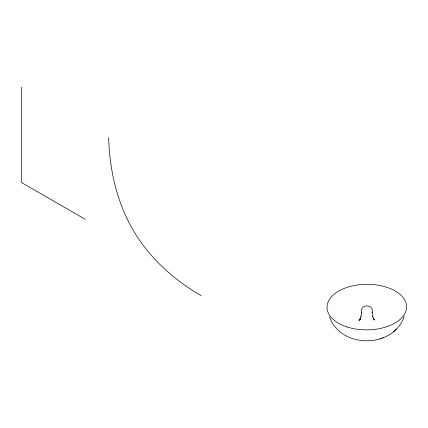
<?xml version="1.0" encoding="UTF-8"?>
<svg xmlns="http://www.w3.org/2000/svg" width="428" height="428" viewBox="0 0 428 428"><rect width="100%" height="100%" fill="white"/><g stroke="black" fill="none" stroke-linecap="round" stroke-linejoin="round"><path stroke-width="0.64" d="M404.155 316.453C393.503 348.718 340.474 348.964 329.544 316.795M393.739 331.614L394.798 330.603M395.365 330.052L396.489 328.977M359.718 319.625L359.172 320.048L359.975 319.293L359.204 320.123L360.312 318.437L360.151 318.817L361.018 316.404L360.932 316.736L361.58 312.205L361.553 312.499C359.162 303.81 374.447 303.736 372.146 312.451L372.119 312.156L372.831 316.683L372.745 316.351L373.644 318.753L373.484 318.379L374.623 320.053L373.558 319.283M360.328 319.235L358.851 320.176L360.296 319.341M380.203 338.906L380.861 338.676M382.573 338.083L383.349 337.81M85.284 219.345L21.4 182.462L21.4 87.13M201.23 295.705C173.715 279.869 149.351 257.854 133.247 230.291C116.86 202.3 109.514 169.82 108.659 137.597M346.921 326.922A39.788 22.786 -0.4 0 0 406.6 306.913A39.788 22.786 -0.4 0 0 346.921 287.45A39.788 22.786 -0.4 0 0 346.921 326.922"/></g></svg>
